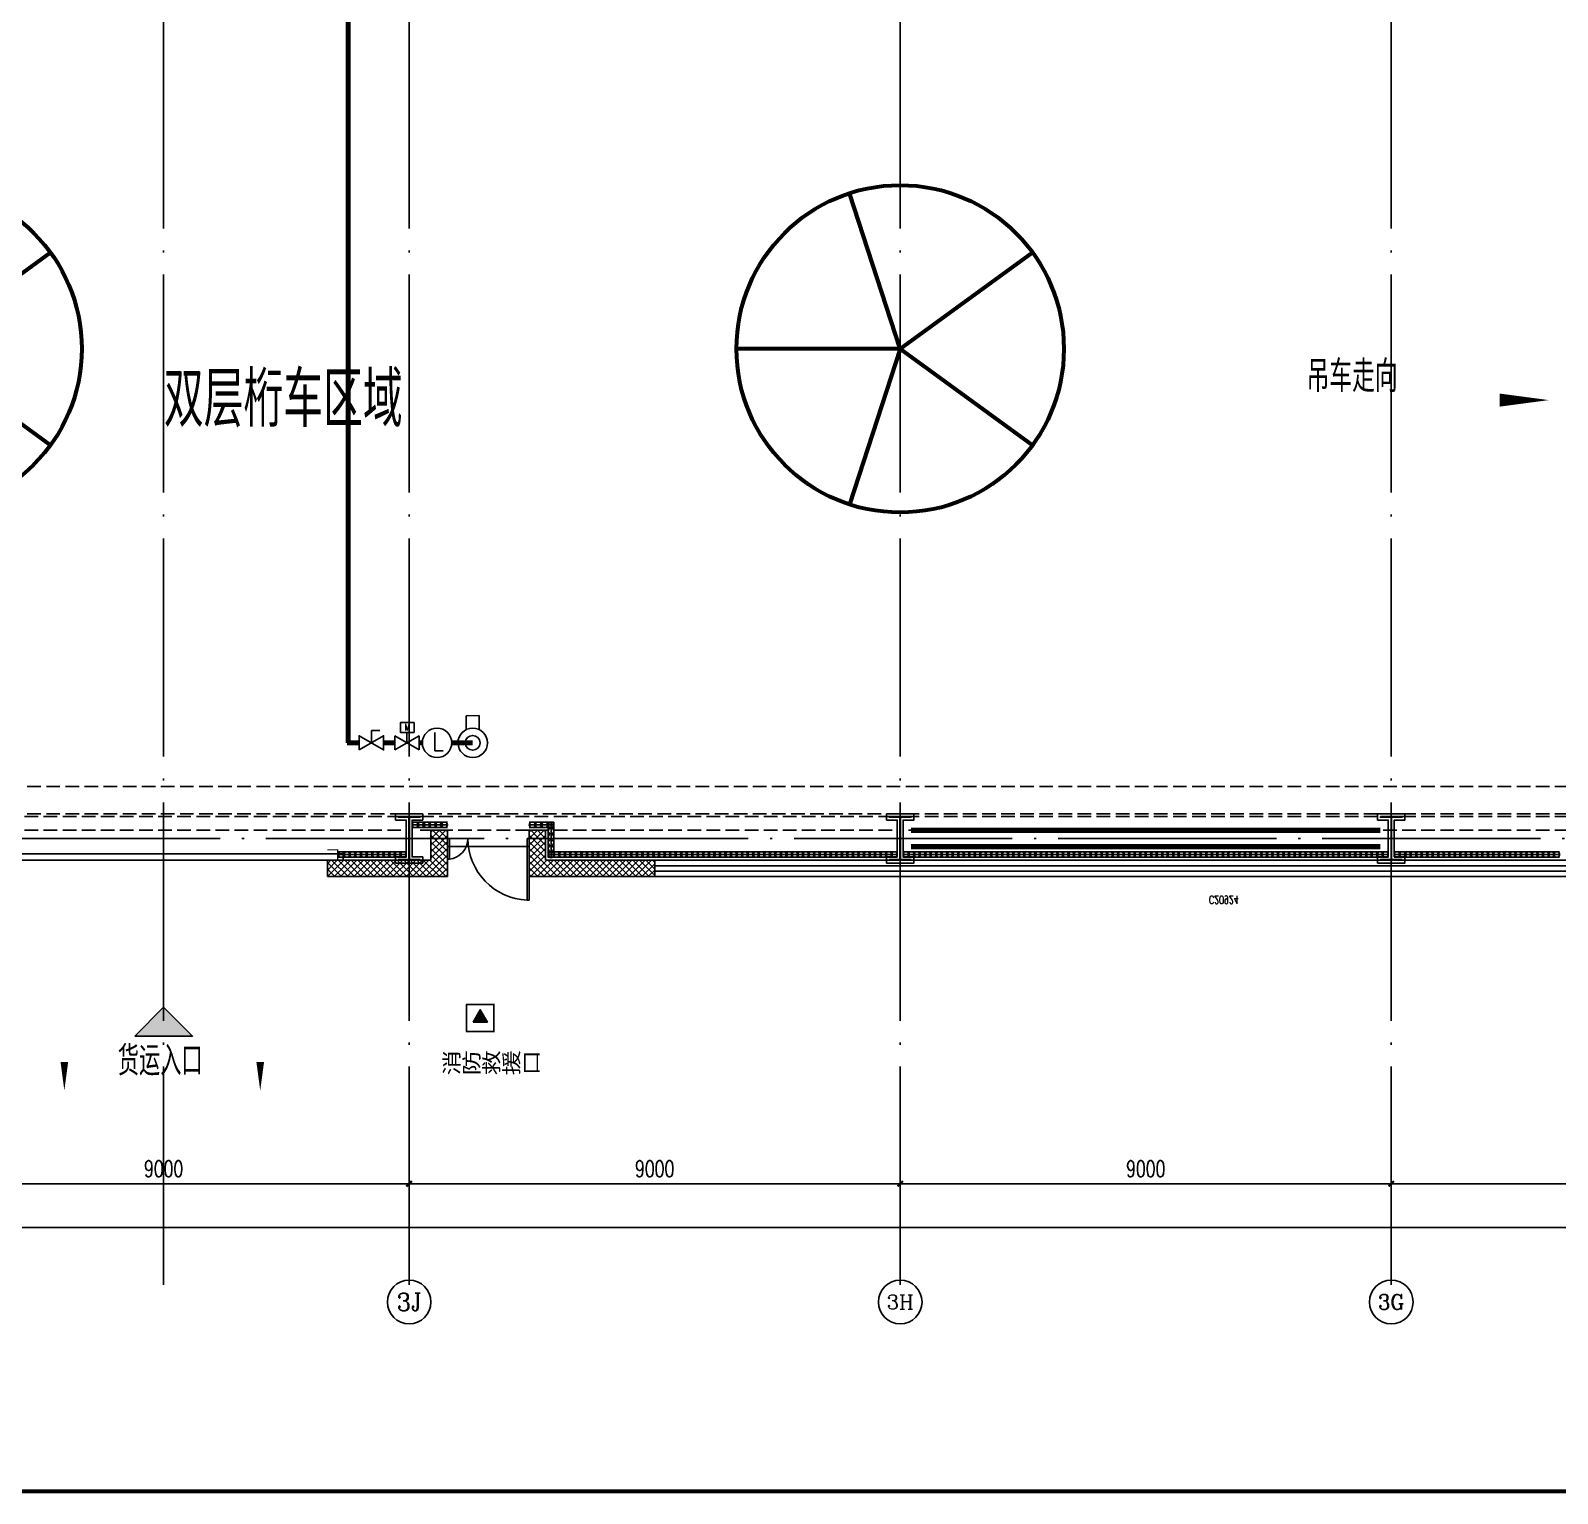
# Model space of a CAD drawing. Extents: x -452079 to 117456, y 3902 to 836955.
# Drawn here: x -207831 to -179845, y 410727 to 437541 of the extents above; entities that cross this region are included whole.
import ezdxf
from ezdxf.enums import TextEntityAlignment as Align

# ---------------------------------------------------------------- set-up
doc = ezdxf.new("R2010")
doc.units = 0
doc.header["$LTSCALE"] = 1000
doc.header["$MEASUREMENT"] = 0
for name, pattern in [('10平面$0$DASH', [0.35, 0.25, -0.1]), ('CENTER', [2, 1.25, -0.25, 0.25, -0.25]), ('DASH', [0.35, 0.25, -0.1]), ('DOTE', [2.42, 2, -0.2, 0.02, -0.2])]:
    doc.linetypes.add(name, pattern=pattern)
for name, color, linetype in [('0-cxFrame', 155, 'Continuous'), ('0-辅助线', 1, 'Continuous'), ('10平面$0$WINDOW', 4, 'Continuous'), ('A-AXIS-D', 1, 'Continuous'), ('A-AXIS-DOTE', 14, 'DOTE'), ('A-AXIS-SYMB', 3, 'Continuous'), ('A-HATCH-2', 251, 'Continuous'), ('A-HRAIL', 173, 'Continuous'), ('A-LIN-V', 9, 'Continuous'), ('A-SFCE', 30, 'Continuous'), ('A-TEXT', 61, 'Continuous'), ('A-WINDOW', 140, 'Continuous'), ('AS-COLN', 6, 'Continuous'), ('AS-WALL', 40, 'Continuous'), ('FH-tri', 180, 'Continuous'), ('FM_ZF中水', 2, 'Continuous'), ('FM_ZF喷淋', 6, 'Continuous'), ('PUB_HATCH', 8, 'Continuous'), ('PUB_TEXT', 7, 'Continuous'), ('RP-N2-01$0$$0$A-WIND-J', 1, 'Continuous'), ('RP-N2-01$0$A-WIND-J', 3, 'Continuous'), ('WALL', 2, 'Continuous'), ('建-窗', 4, 'Continuous'), ('建-箭头', 3, 'Continuous'), ('建-门窗编号', 7, 'Continuous')]:
    doc.layers.add(name, color=color, linetype=linetype)
for name, color, linetype, lineweight in [('0-cxText', 131, 'Continuous', 25), ('Gps-ZF喷淋', 6, 'TG_ZP', 60), ('柱间支撑', 6, 'CENTER', 0)]:
    doc.layers.add(name, color=color, linetype=linetype, lineweight=lineweight)
doc.styles.add('_TCH_AXIS', font='COMPLEX', dxfattribs={"bigfont": 'GBCBIG'})
doc.styles.add('_TCH_DIM', font='SIMPLEX', dxfattribs={"width": 0.75, "bigfont": '@1HZTXT'})
doc.styles.add('_TCH_DIM_T3', font='SIMPLEX', dxfattribs={"width": 0.705882, "bigfont": 'GBCBIG'})
doc.styles.add('A-STANDARD', font='SIMPLEX', dxfattribs={"bigfont": 'GBCBIG'})
doc.styles.add('A-WIN-LABEL', font='SIMPLEX', dxfattribs={"bigfont": 'GBCBIG'})
doc.styles.add('cx_tuming', font='')
doc.styles.add('cx_tuqian1', font='')
doc.styles.add('HZ', font='SIMPLEX', dxfattribs={"bigfont": 'HZTXT'})
doc.styles.get("Standard").update_dxf_attribs({"font": 'gbenor.shx', "bigfont": 'gbcbig.shx'})
doc.styles.add('TG_LINETYPE', font='SIMPLEX', dxfattribs={"width": 0.8, "height": 3.5, "bigfont": 'HZTXT'})
doc.styles.add('黑体', font='', dxfattribs={"height": 12})
doc.styles.get('cx_tuming').set_extended_font_data('SimHei')
doc.styles.get('cx_tuqian1').set_extended_font_data('SimSun')
doc.styles.get('黑体').set_extended_font_data('SimHei')
doc.linetypes.add('TG_ZP', pattern='A,3,-0.6,["ZP",TG_LINETYPE,S=0.1,R=0,X=-0.52,Y=-0.15],0', length=3.6)
doc.dimstyles.new('_TCH_ARCH&&100', dxfattribs={"dimtxt": 297.5, "dimasz": 100, "dimexe": 100, "dimexo": 100, "dimgap": 126.25, "dimtad": 1, "dimdec": 0, "dimzin": 0, "dimdsep": 46, "dimtxsty": '_TCH_DIM_T3', "dimblk": 'ARCHTICK', "dimcen": 0.09, "dimclrt": 7, "dimazin": 2, "dimtfac": 1, "dimtdec": 0, "dimtix": 1, "dimtmove": 2, "dimatfit": 3, "dimfxl": 0, "dimtolj": 1, "dimtzin": 0, "dimarcsym": 0})
pattern_1 = [(45, (60, 0), (-60.000061, 60.000061), []), (135, (60, 0), (-60.000061, -60.000061), [])]

# ---------------------------------------------------------------- blocks, each defined once
blk = doc.blocks.new('$VALVE$00000751')
for p, q in [((-53, -108), (-53, -221)), ((53, -221), (53, -108)), ((-53, -221), (53, -221))]:
    blk.add_line(p, q)
blk.add_lwpolyline([(-120, 0, 1), (120, 0, 1), (-120, 0, 1.76642)], format="xyb")
blk.add_circle((0, 0), 60)
for p in [(-120, 0), (120, 0)]:
    blk.add_point(p)
blk = doc.blocks.new('$VALVE$00000558')
for p, q in [((-125, 72), (125, -72)), ((125, 72), (-125, -72)), ((-125, 72), (-125, -72)), ((0, 0), (0, 104)), ((125, 72), (125, -72))]:
    blk.add_line(p, q)
blk.add_lwpolyline([(73, 106), (-66, 106), (-66, 206), (73, 206)], close=True)
for p in [(-125, 0), (125, 0)]:
    blk.add_point(p)
at = {"style": 'HZ', "width": 0.948502}
blk.add_text('M', height=69.3, dxfattribs=at).set_placement((-24, 125), (26, 125), align=Align.FIT)
blk = doc.blocks.new('$VALVE$00000531')
at = {"color": 7}
for p, q in [((-23, 104), (-23, -83)), ((-23, -83), (61, -83))]:
    blk.add_line(p, q, dxfattribs=at)
blk.add_lwpolyline([(-150, 0, 1), (150, 0, 1), (-150, 0, 0.808179)], format="xyb")
for p in [(-150, 0), (150, 0)]:
    blk.add_point(p)
blk = doc.blocks.new('$VALVE$00000437')
for p in [(0, 0), (87, 124)]:
    blk.add_line(p, (0, 124))
blk.add_lwpolyline([(-125, -72), (125, 72), (125, -72), (-125, 72)], close=True)
for p in [(-125, 0), (125, 0)]:
    blk.add_point(p)
blk = doc.blocks.new('A$C5D1316D7')
at = {"layer": 'Gps-ZF喷淋', "linetype": 'TG_ZP', "const_width": 90}
for points in [[(0, 270), (224, 270)], [(675, 270), (877, 270)], [(1327, 270), (1384, 270)], [(1924, 270), (2308, 270)]]:
    blk.add_lwpolyline(points, dxfattribs=at)
at = {"layer": 'FM_ZF中水', "xscale": -2.25, "yscale": -2.25, "zscale": 2.25, "rotation": 0.4372342679630137}
blk.add_blockref('$VALVE$00000751', (2308, 270), dxfattribs=at)
at = {"layer": 'FM_ZF喷淋', "xscale": 1.8, "yscale": 1.8, "zscale": 1.8}
for name, p in [('$VALVE$00000558', (1102, 270)), ('$VALVE$00000437', (449, 270)), ('$VALVE$00000531', (1654, 270))]:
    blk.add_blockref(name, p, dxfattribs=at)
blk = doc.blocks.new('_ArchTick')
at = {"color": 0, "linetype": 'ByBlock', "const_width": 0.4}
blk.add_lwpolyline([(-0.5, -0.5), (0.5, 0.5)], dxfattribs=at)
blk = doc.blocks.new('*D358')
at = {"layer": 'A-AXIS-D', "color": 0, "lineweight": -2, "transparency": 16777216}
for p, q in [((111518, 3326), (111518, 2468)), ((120518, 3326), (120518, 2468)), ((111518, 2568), (120518, 2568))]:
    blk.add_line(p, q, dxfattribs=at)
at = {"layer": 'A-AXIS-D', "color": 0, "lineweight": -2, "transparency": 16777216, "xscale": 100, "yscale": 100, "zscale": 100, "rotation": 180}
blk.add_blockref('_ArchTick', (111518, 2568), dxfattribs=at)
at = {"layer": 'A-AXIS-D', "color": 0, "lineweight": -2, "transparency": 16777216, "xscale": 100, "yscale": 100, "zscale": 100}
blk.add_blockref('_ArchTick', (120518, 2568), dxfattribs=at)
at = {"layer": 'A-AXIS-D', "color": 7, "transparency": 16777216, "insert": (116018, 2843), "char_height": 297.5, "attachment_point": 5, "style": '_TCH_DIM_T3'}
blk.add_mtext('\\A1;9000', dxfattribs=at)
blk = doc.blocks.new('*D359')
at = {"layer": 'A-AXIS-D', "color": 0, "lineweight": -2, "transparency": 16777216}
for p, q in [((120518, 3326), (120518, 2468)), ((129518, 3326), (129518, 2468)), ((120518, 2568), (129518, 2568))]:
    blk.add_line(p, q, dxfattribs=at)
at = {"layer": 'A-AXIS-D', "color": 0, "lineweight": -2, "transparency": 16777216, "xscale": 100, "yscale": 100, "zscale": 100, "rotation": 180}
blk.add_blockref('_ArchTick', (120518, 2568), dxfattribs=at)
at = {"layer": 'A-AXIS-D', "color": 0, "lineweight": -2, "transparency": 16777216, "xscale": 100, "yscale": 100, "zscale": 100}
blk.add_blockref('_ArchTick', (129518, 2568), dxfattribs=at)
at = {"layer": 'A-AXIS-D', "color": 7, "transparency": 16777216, "insert": (125018, 2843), "char_height": 297.5, "attachment_point": 5, "style": '_TCH_DIM_T3'}
blk.add_mtext('\\A1;9000', dxfattribs=at)
blk = doc.blocks.new('*D360')
at = {"layer": 'A-AXIS-D', "color": 0, "lineweight": -2, "transparency": 16777216}
for p, q in [((129518, 3326), (129518, 2468)), ((138518, 3326), (138518, 2468)), ((129518, 2568), (138518, 2568))]:
    blk.add_line(p, q, dxfattribs=at)
at = {"layer": 'A-AXIS-D', "color": 0, "lineweight": -2, "transparency": 16777216, "xscale": 100, "yscale": 100, "zscale": 100, "rotation": 180}
blk.add_blockref('_ArchTick', (129518, 2568), dxfattribs=at)
at = {"layer": 'A-AXIS-D', "color": 0, "lineweight": -2, "transparency": 16777216, "xscale": 100, "yscale": 100, "zscale": 100}
blk.add_blockref('_ArchTick', (138518, 2568), dxfattribs=at)
at = {"layer": 'A-AXIS-D', "color": 7, "transparency": 16777216, "insert": (134018, 2843), "char_height": 297.5, "attachment_point": 5, "style": '_TCH_DIM_T3'}
blk.add_mtext('\\A1;9000', dxfattribs=at)
blk = doc.blocks.new('*D361')
at = {"layer": 'A-AXIS-D', "color": 0, "lineweight": -2, "transparency": 16777216}
for p, q in [((138518, 3326), (138518, 2468)), ((147518, 3326), (147518, 2468)), ((138518, 2568), (147518, 2568))]:
    blk.add_line(p, q, dxfattribs=at)
at = {"layer": 'A-AXIS-D', "color": 0, "lineweight": -2, "transparency": 16777216, "xscale": 100, "yscale": 100, "zscale": 100, "rotation": 180}
blk.add_blockref('_ArchTick', (138518, 2568), dxfattribs=at)
at = {"layer": 'A-AXIS-D', "color": 0, "lineweight": -2, "transparency": 16777216, "xscale": 100, "yscale": 100, "zscale": 100}
blk.add_blockref('_ArchTick', (147518, 2568), dxfattribs=at)
at = {"layer": 'A-AXIS-D', "color": 7, "transparency": 16777216, "insert": (143018, 2843), "char_height": 297.5, "attachment_point": 5, "style": '_TCH_DIM_T3'}
blk.add_mtext('\\A1;9000', dxfattribs=at)
blk = doc.blocks.new('*D369')
at = {"layer": 'A-AXIS-D', "color": 0, "lineweight": -2, "transparency": 16777216}
for p, q in [((7618, 3226), (7618, 1668)), ((193318, 3226), (193318, 1668)), ((7618, 1768), (193318, 1768))]:
    blk.add_line(p, q, dxfattribs=at)
at = {"layer": 'A-AXIS-D', "color": 0, "lineweight": -2, "transparency": 16777216, "xscale": 100, "yscale": 100, "zscale": 100, "rotation": 180}
blk.add_blockref('_ArchTick', (7618, 1768), dxfattribs=at)
at = {"layer": 'A-AXIS-D', "color": 0, "lineweight": -2, "transparency": 16777216, "xscale": 100, "yscale": 100, "zscale": 100}
blk.add_blockref('_ArchTick', (193318, 1768), dxfattribs=at)
at = {"layer": 'A-AXIS-D', "color": 7, "transparency": 16777216, "insert": (100468, 2043), "char_height": 297.5, "attachment_point": 5, "style": '_TCH_DIM_T3'}
blk.add_mtext('\\A1;185700', dxfattribs=at)
blk = doc.blocks.new('10平面$0$$DorLib2D$00000126')
at = {"color": 0, "linetype": 'Continuous'}
for p, q in [((-0.532, 0.5), (-0.532, 0.9)), ((0.532, 0.9), (0.532, 0.5))]:
    blk.add_line(p, q, dxfattribs=at)
at = {"color": 0, "linetype": '10平面$0$DASH'}
for p, q in [((-0.532, 0.9), (0.532, 0.9)), ((-0.532, 0.5), (0.532, 0.5))]:
    blk.add_line(p, q, dxfattribs=at)
blk = doc.blocks.new('WINDOW2DLIB$DYNSTYLE$00000005')
at = {"color": 0}
for points in [[(-0.5, 0.5), (-0.5, -0.5)], [(-0.5, 0.5), (0.5, 0.5)], [(0.5, -0.5), (0.5, 0.5)], [(0.5, 0.1667), (-0.5, 0.1667)], [(0.5, -0.1667), (-0.5, -0.1667)], [(-0.5, -0.5), (0.5, -0.5)]]:
    blk.add_lwpolyline(points, dxfattribs=at)
blk = doc.blocks.new('DOOR2DLIB$SYSLIB$00000123')
at = {"color": 0}
for p, q in [((0.475, -0.001), (0.475, 0.752)), ((0.475, 0.752), (0.5, 0.752)), ((0.5, -0.001), (0.5, 0.752)), ((-0.5, 0), (-0.5, 0.252)), ((-0.475, 0.252), (-0.5, 0.252)), ((-0.475, 0), (-0.475, 0.252)), ((-0.475, 0), (-0.5, 0)), ((0.475, -0.001), (0.5, -0.001))]:
    blk.add_line(p, q, dxfattribs=at)
for centre, radius, start, end in [((0.505, -0.002), 0.755, 92.2493, 179.7238), ((-0.501, 0.003), 0.251, 359.7899, 84.0974)]:
    blk.add_arc(centre, radius, start, end, dxfattribs=at)
blk = doc.blocks.new('42343243')
at = {"layer": 'PUB_HATCH'}
h = blk.add_hatch(dxfattribs=at)
h.set_pattern_fill('多孔材料', color=256, scale=30, style=0)
h.set_pattern_definition(pattern_1)
h.paths.add_polyline_path([(-200454, 1222870), (-200154, 1223170), (-202354, 1223170), (-202354, 1222870)])
h = blk.add_hatch(dxfattribs=at)
h.set_pattern_fill('多孔材料', color=256, scale=30, style=0)
h.set_pattern_definition(pattern_1)
h.paths.add_polyline_path([(-200454, 1222320), (-200154, 1222620), (-200154, 1223170), (-200454, 1222870)])
h = blk.add_hatch(dxfattribs=at)
h.set_pattern_fill('多孔材料', color=256, scale=30, style=0)
h.set_pattern_definition(pattern_1)
h.paths.add_polyline_path([(-198354, 1222870), (-196354, 1222870), (-196354, 1223170), (-198654, 1223170)])
h = blk.add_hatch(dxfattribs=at)
h.set_pattern_fill('多孔材料', color=256, scale=30, style=0)
h.set_pattern_definition(pattern_1)
h.paths.add_polyline_path([(-198654, 1222620), (-198354, 1222320), (-198354, 1222870), (-198654, 1223170)])
h = blk.add_hatch(dxfattribs=at)
h.set_pattern_fill('多孔材料', color=256, scale=30, style=0)
h.set_pattern_definition(pattern_1)
h.paths.add_polyline_path([(-200454, 1222320), (-200154, 1222320), (-200154, 1222620)])
h = blk.add_hatch(dxfattribs=at)
h.set_pattern_fill('多孔材料', color=256, scale=30, style=0)
h.set_pattern_definition(pattern_1)
h.paths.add_polyline_path([(-198654, 1222620), (-198654, 1222320), (-198354, 1222320)])
at = {"layer": '10平面$0$WINDOW'}
blk.add_line((-198654, 1222620), (-200154, 1222620), dxfattribs=at)
at = {"layer": 'AS-WALL'}
for p, q in [((-200154, 1223170), (-202354, 1223170)), ((-202354, 1222870), (-202354, 1223170)), ((-200154, 1222620), (-200154, 1223170)), ((-196354, 1223170), (-198654, 1223170)), ((-198654, 1222620), (-198654, 1223170)), ((-196354, 1222870), (-196354, 1223170)), ((-200454, 1222870), (-202354, 1222870)), ((-200454, 1222320), (-200454, 1222870)), ((-198354, 1222870), (-196354, 1222870)), ((-198354, 1222320), (-198354, 1222870)), ((-200154, 1222320), (-200154, 1222620)), ((-198654, 1222620), (-198654, 1222320)), ((-200454, 1222320), (-200154, 1222320)), ((-198654, 1222320), (-198354, 1222320))]:
    blk.add_line(p, q, dxfattribs=at)
at = {"layer": '10平面$0$WINDOW', "zscale": 300}
for name, p, xscale, yscale, rotation in [('DOOR2DLIB$SYSLIB$00000123', (-199404, 1222470), -1500, -1500, 179.9999999999555), ('10平面$0$$DorLib2D$00000126', (-205254, 1223020), 6000, 300, 180)]:
    blk.add_blockref(name, p, dxfattribs=dict(at, xscale=xscale, yscale=yscale, rotation=rotation))
at = {"layer": '建-窗'}
ref = blk.add_blockref('WINDOW2DLIB$DYNSTYLE$00000005', (-185904, 1223020), dxfattribs=dict(at, xscale=-20900, yscale=-300, zscale=300, rotation=359.9999999994913))
ref.add_attrib('A', 'C20924', (-186194, 1223521), dxfattribs={"layer": '建-门窗编号', "height": 148.8, "style": 'A-WIN-LABEL', "width": 0.705882})
blk = doc.blocks.new('4324324')
at = {"layer": 'A-HATCH-2', "color": 8, "linetype": 'DASH'}
for p, q in [((-312854, 549870), (-138054, 549870)), ((-312854, 549370), (-138054, 549370))]:
    blk.add_line(p, q, dxfattribs=at)
blk = doc.blocks.new('w4324324')
at = {"layer": 'A-HATCH-2', "lineweight": 60}
for q in [(-1694760, 686605), (-1697614, 684532), (-1691907, 684532), (-1696524, 681178), (-1692997, 681178)]:
    blk.add_line((-1694760, 683605), q, dxfattribs=at)
blk.add_circle((-1694760, 683605), 3000, dxfattribs=at)
blk = doc.blocks.new('342343')
at = {"layer": 'A-LIN-V'}
for p in [(1030710, 9556), (1030710, -8444)]:
    blk.add_blockref('w4324324', p, dxfattribs=at)
blk = doc.blocks.new('w42343243')
at = {"layer": 'A-HATCH-2', "color": 2}
blk.add_lwpolyline([(-165104, 621070), (-164604, 621070), (-164604, 620958), (-164800, 620958), (-164800, 620282), (-164604, 620282), (-164604, 620170), (-165104, 620170), (-165104, 620282), (-164908, 620282), (-164908, 620958), (-165104, 620958)], close=True, dxfattribs=at)
at = {"layer": 'AS-COLN', "color": 8}
blk.add_lwpolyline([(-165054, 621020), (-164654, 621020), (-164654, 621008), (-164850, 621008), (-164850, 620232), (-164654, 620232), (-164654, 620220), (-165054, 620220), (-165054, 620232), (-164858, 620232), (-164858, 621008), (-165054, 621008)], close=True, dxfattribs=at)
blk = doc.blocks.new('42343')
at = {"layer": 'A-WINDOW'}
for p in [(-36000, -71700), (-27000, -71700), (-18000, -71700)]:
    blk.add_blockref('w42343243', p, dxfattribs=at)
blk = doc.blocks.new('RP-N2-01$0$$0$xfjy')
at = {"layer": 'RP-N2-01$0$$0$A-WIND-J'}
h = blk.add_hatch(color=8, dxfattribs=at)
h.dxf.hatch_style = 1
h.paths.add_polyline_path([(1141876, -26214), (1142135, -26214), (1142005, -25989)])
at = {"layer": 'RP-N2-01$0$$0$A-WIND-J', "color": 8, "const_width": 25}
blk.add_lwpolyline([(1141755, -25889), (1141755, -26389), (1142255, -26389), (1142255, -25889)], close=True, dxfattribs=at)
at = {"layer": 'RP-N2-01$0$$0$A-WIND-J', "color": 8}
for points in [[(1141755, -26389), (1142255, -26389), (1142255, -25889), (1141755, -25889)], [(1141876, -26214), (1142135, -26214), (1142005, -25989)]]:
    blk.add_lwpolyline(points, close=True, dxfattribs=at)
blk = doc.blocks.new('RP-N2-01$0$xfjy')
at = {"layer": 'RP-N2-01$0$$0$A-WIND-J', "color": 8}
blk.add_blockref('RP-N2-01$0$$0$xfjy', (0, 0), dxfattribs=at)
blk = doc.blocks.new('3333')
at = {"layer": 'A-SFCE', "const_width": 20}
blk.add_lwpolyline([(-227064, 766320), (-227064, 766510), (-227244, 766510), (-227244, 766320)], dxfattribs=at)
blk = doc.blocks.new('99平面图例外参$0$$LinePat$圆环')
for points in [[(0, 150), (300, 150)], [(0, 0), (300, 0)], [(0, -150), (300, -150)]]:
    blk.add_lwpolyline(points)
at = {"color": 0}
blk.add_circle((150, 0), 150, dxfattribs=at)
blk = doc.blocks.new('TK22.A0+1 L(Dragon)')
at = {"layer": '0-cxFrame', "const_width": 0.5}
blk.add_lwpolyline([(-80, 10), (-1465, 10), (-1465, 831), (-80, 831)], close=True, dxfattribs=at)
at = {"style": '黑体', "flags": 4}
blk.add_attdef('图幅', text='', height=3.3, dxfattribs=at).set_placement((-40, 3), align=Align.RIGHT)
at = {"layer": '0-cxText', "flags": 4}
for tag, height, style, p in [('建设单位', 3.5, 'cx_tuming', (-45, 240)), ('项目名称', 3.5, 'cx_tuming', (-45, 210)), ('子项名称', 3.5, 'cx_tuming', (-45, 180)), ('工程编号', 3.3, 'cx_tuqian1', (-35, 165)), ('图名1', 3.5, 'cx_tuming', (-45, 87)), ('图名2', 3.5, 'cx_tuming', (-45, 79)), ('图名3', 3.5, 'cx_tuming', (-45, 71)), ('出图日期', 3.3, 'cx_tuqian1', (-39, 60)), ('专业', 3.3, 'cx_tuqian1', (-55, 52)), ('图号', 3.3, 'cx_tuqian1', (-55, 44)), ('版次', 3.3, 'cx_tuqian1', (-20, 44))]:
    blk.add_attdef(tag, text='', height=height, dxfattribs=dict(at, style=style)).set_placement(p, align=Align.MIDDLE)
blk = doc.blocks.new('A$C515E426B')
at = {"layer": 'FH-tri'}
h = blk.add_hatch(color=8, dxfattribs=at)
h.dxf.hatch_style = 1
h.paths.add_polyline_path([(115487.8, 5273.4), (116548.5, 5273.4), (116018.2, 5803.8)])
at = {"layer": 'A-AXIS-D'}
for centre in [(120518.2, 400), (129518.2, 400), (138518.2, 400)]:
    blk.add_circle(centre, 400, dxfattribs=at)
at = {"layer": 'A-AXIS-DOTE', "color": 8, "ltscale": 2}
for p, q in [((116018.2, 716), (116018.2, 86200)), ((120518.2, 716), (120518.2, 86200)), ((129518.2, 716), (129518.2, 86200)), ((138518.2, 716), (138518.2, 86200)), ((199332.4, 8896), (3362.4, 8896))]:
    blk.add_line(p, q, dxfattribs=at)
at = {"layer": 'A-AXIS-SYMB'}
for points in [[(114198.2, 5733.8, 0, 0, 0), (114198.2, 4273.8, 0, 140, 0), (114198.2, 4798.8, 0, 0, 0)], [(117788.2, 5733.8, 0, 0, 0), (117788.2, 4273.8, 0, 140, 0), (117788.2, 4798.8, 0, 0, 0)]]:
    blk.add_lwpolyline(points, format="xyseb", dxfattribs=at)
at = {"layer": 'A-SFCE', "color": 8, "linetype": 'DASH'}
for p, q in [((120368.2, 9296), (102668.2, 9296)), ((129368.2, 9296), (120668.2, 9296)), ((147368.2, 9296), (129668.2, 9296)), ((120368.2, 9046), (102668.2, 9046)), ((129368.2, 9046), (120668.2, 9046)), ((147368.2, 9046), (129668.2, 9046))]:
    blk.add_line(p, q, dxfattribs=at)
at = {"layer": 'FH-tri', "color": 8}
blk.add_lwpolyline([(115487.8, 5273.4), (116548.5, 5273.4), (116548.5, 5273.4), (116018.2, 5803.8)], close=True, dxfattribs=at)
at = {"layer": '建-箭头', "color": 8}
blk.add_lwpolyline([(134506, 16931, 0, 0, 0), (141406, 16931, 0, 240, 0), (140506, 16931, 0, 0, 0)], format="xyseb", dxfattribs=at)
at = {"layer": '柱间支撑', "color": 8, "const_width": 100}
for points in [[(138318.2, 9046), (129718.2, 9046)], [(138318.2, 8746), (129718.2, 8746)]]:
    blk.add_lwpolyline(points, dxfattribs=at)
at = {"layer": 'A-HRAIL', "yscale": 0.3333333333333333, "zscale": 0.3333333333333333}
for p, xscale, rotation in [((120679.8, 9146.1), 0.358888866003496, 180), ((120787.5, 9146.1), 0.358888866003496, 180), ((120895.2, 9146.1), 0.358888866003496, 180), ((121002.8, 9146.1), 0.358888866003496, 180), ((121110.5, 9146.1), 0.358888866003496, 180), ((121218.2, 9146.1), 0.358888866003496, 180), ((122830.7, 9146.1), 0.3749999999076196, 180), ((122943.2, 9146.1), 0.3749999999076196, 180), ((123055.7, 9146.1), 0.3749999999076196, 180), ((123168.2, 9146.1), 0.3749999999076196, 180), ((123118.2, 9196.1), 0.3611111227129974, 270), ((123118.2, 9087.8), 0.3611111227129974, 270), ((123118.2, 8979.4), 0.3611111227129974, 270), ((123118.2, 8871.1), 0.3611111227129974, 270), ((123118.2, 8762.8), 0.3611111227129974, 270), ((119218.2, 8602.1), -0.3461108940497231, 179.9999999997966), ((119322, 8602.1), -0.3461108940497231, 179.9999999997966), ((119425.8, 8602.1), -0.3461108940497231, 179.9999999997966), ((119529.7, 8602.1), -0.3461108940497231, 179.9999999997966), ((119633.5, 8602.1), -0.3461108940497231, 179.9999999997966), ((119737.3, 8602.1), -0.3461108940497231, 179.9999999997966), ((119841.2, 8602.1), -0.3461108940497231, 179.9999999997966), ((119945, 8602.1), -0.3461108940497231, 179.9999999997966), ((120048.8, 8602.1), -0.3461108940497231, 179.9999999997966), ((120152.7, 8602.1), -0.3461108940497231, 179.9999999997966), ((120256.5, 8602.1), -0.3461108940497231, 179.9999999997966), ((120360.3, 8602.1), -0.3461108940497231, 179.9999999997966), ((123118.2, 8654.4), 0.3611111227129974, 270), ((123169.7, 8602.1), 0.3384127419475277, 180.0000000002033), ((123271.2, 8602.1), 0.3384127419475277, 180.0000000002033), ((123372.8, 8602.1), 0.3384127419475277, 180.0000000002033), ((123474.3, 8602.1), 0.3384127419475277, 180.0000000002033), ((123575.8, 8602.1), 0.3384127419475277, 180.0000000002033), ((123677.3, 8602.1), 0.3384127419475277, 180.0000000002033), ((123778.8, 8602.1), 0.3384127419475277, 180.0000000002033), ((123880.4, 8602.1), 0.3384127419475277, 180.0000000002033), ((123981.9, 8602.1), 0.3384127419475277, 180.0000000002033), ((124083.4, 8602.1), 0.3384127419475277, 180.0000000002033), ((124184.9, 8602.1), 0.3384127419475277, 180.0000000002033), ((124286.5, 8602.1), 0.3384127419475277, 180.0000000002033), ((124388, 8602.1), 0.3384127419475277, 180.0000000002033), ((124489.5, 8602.1), 0.3384127419475277, 180.0000000002033), ((124591, 8602.1), 0.3384127419475277, 180.0000000002033), ((124692.6, 8602.1), 0.3384127419475277, 180.0000000002033), ((124794.1, 8602.1), 0.3384127419475277, 180.0000000002033), ((124895.6, 8602.1), 0.3384127419475277, 180.0000000002033), ((124997.1, 8602.1), 0.3384127419475277, 180.0000000002033), ((125098.7, 8602.1), 0.3384127419475277, 180.0000000002033), ((125200.2, 8602.1), 0.3384127419475277, 180.0000000002033), ((125301.7, 8602.1), 0.3384127419475277, 180.0000000002033), ((125403.2, 8602.1), 0.3384127419475277, 180.0000000002033), ((125504.8, 8602.1), 0.3384127419475277, 180.0000000002033), ((125606.3, 8602.1), 0.3384127419475277, 180.0000000002033), ((125707.8, 8602.1), 0.3384127419475277, 180.0000000002033), ((125809.3, 8602.1), 0.3384127419475277, 180.0000000002033), ((125910.8, 8602.1), 0.3384127419475277, 180.0000000002033), ((126012.4, 8602.1), 0.3384127419475277, 180.0000000002033), ((126113.9, 8602.1), 0.3384127419475277, 180.0000000002033), ((126215.4, 8602.1), 0.3384127419475277, 180.0000000002033), ((126316.9, 8602.1), 0.3384127419475277, 180.0000000002033), ((126418.5, 8602.1), 0.3384127419475277, 180.0000000002033), ((126520, 8602.1), 0.3384127419475277, 180.0000000002033), ((126621.5, 8602.1), 0.3384127419475277, 180.0000000002033), ((126723, 8602.1), 0.3384127419475277, 180.0000000002033), ((126824.6, 8602.1), 0.3384127419475277, 180.0000000002033), ((126926.1, 8602.1), 0.3384127419475277, 180.0000000002033), ((127027.6, 8602.1), 0.3384127419475277, 180.0000000002033), ((127129.1, 8602.1), 0.3384127419475277, 180.0000000002033), ((127230.7, 8602.1), 0.3384127419475277, 180.0000000002033), ((127332.2, 8602.1), 0.3384127419475277, 180.0000000002033), ((127433.7, 8602.1), 0.3384127419475277, 180.0000000002033), ((127535.2, 8602.1), 0.3384127419475277, 180.0000000002033), ((127636.8, 8602.1), 0.3384127419475277, 180.0000000002033), ((127738.3, 8602.1), 0.3384127419475277, 180.0000000002033), ((127839.8, 8602.1), 0.3384127419475277, 180.0000000002033), ((127941.3, 8602.1), 0.3384127419475277, 180.0000000002033), ((128042.8, 8602.1), 0.3384127419475277, 180.0000000002033), ((128144.4, 8602.1), 0.3384127419475277, 180.0000000002033), ((128245.9, 8602.1), 0.3384127419475277, 180.0000000002033), ((128347.4, 8602.1), 0.3384127419475277, 180.0000000002033), ((128448.9, 8602.1), 0.3384127419475277, 180.0000000002033), ((128550.5, 8602.1), 0.3384127419475277, 180.0000000002033), ((128652, 8602.1), 0.3384127419475277, 180.0000000002033), ((128753.5, 8602.1), 0.3384127419475277, 180.0000000002033), ((128855, 8602.1), 0.3384127419475277, 180.0000000002033), ((128956.6, 8602.1), 0.3384127419475277, 180.0000000002033), ((129058.1, 8602.1), 0.3384127419475277, 180.0000000002033), ((129159.6, 8602.1), 0.3384127419475277, 180.0000000002033), ((129261.1, 8602.1), 0.3384127419475277, 180.0000000002033), ((129362.7, 8602.1), 0.3384127419475277, 180.0000000002033), ((129464.2, 8602.1), 0.3384127419475277, 180.0000000002033), ((129673.2, 8602.1), 0.3368181818181796, 180.0000000002032), ((129774.3, 8602.1), 0.3368181818181796, 180.0000000002032), ((129875.3, 8602.1), 0.3368181818181796, 180.0000000002032), ((129976.4, 8602.1), 0.3368181818181796, 180.0000000002032), ((130077.4, 8602.1), 0.3368181818181796, 180.0000000002032), ((130178.5, 8602.1), 0.3368181818181796, 180.0000000002032), ((130279.5, 8602.1), 0.3368181818181796, 180.0000000002032), ((130380.5, 8602.1), 0.3368181818181796, 180.0000000002032), ((130481.6, 8602.1), 0.3368181818181796, 180.0000000002032), ((130582.6, 8602.1), 0.3368181818181796, 180.0000000002032), ((130683.7, 8602.1), 0.3368181818181796, 180.0000000002032), ((130784.7, 8602.1), 0.3368181818181796, 180.0000000002032), ((130885.8, 8602.1), 0.3368181818181796, 180.0000000002032), ((130986.8, 8602.1), 0.3368181818181796, 180.0000000002032), ((131087.9, 8602.1), 0.3368181818181796, 180.0000000002032), ((131188.9, 8602.1), 0.3368181818181796, 180.0000000002032), ((131290, 8602.1), 0.3368181818181796, 180.0000000002032), ((131391, 8602.1), 0.3368181818181796, 180.0000000002032), ((131492, 8602.1), 0.3368181818181796, 180.0000000002032), ((131593.1, 8602.1), 0.3368181818181796, 180.0000000002032), ((131694.1, 8602.1), 0.3368181818181796, 180.0000000002032), ((131795.2, 8602.1), 0.3368181818181796, 180.0000000002032), ((131896.2, 8602.1), 0.3368181818181796, 180.0000000002032), ((131997.3, 8602.1), 0.3368181818181796, 180.0000000002032), ((132098.3, 8602.1), 0.3368181818181796, 180.0000000002032), ((132199.4, 8602.1), 0.3368181818181796, 180.0000000002032), ((132300.4, 8602.1), 0.3368181818181796, 180.0000000002032), ((132401.5, 8602.1), 0.3368181818181796, 180.0000000002032), ((132502.5, 8602.1), 0.3368181818181796, 180.0000000002032), ((132603.5, 8602.1), 0.3368181818181796, 180.0000000002032), ((132704.6, 8602.1), 0.3368181818181796, 180.0000000002032), ((132805.6, 8602.1), 0.3368181818181796, 180.0000000002032), ((132906.7, 8602.1), 0.3368181818181796, 180.0000000002032), ((133007.7, 8602.1), 0.3368181818181796, 180.0000000002032), ((133108.8, 8602.1), 0.3368181818181796, 180.0000000002032), ((133209.8, 8602.1), 0.3368181818181796, 180.0000000002032), ((133310.9, 8602.1), 0.3368181818181796, 180.0000000002032), ((133411.9, 8602.1), 0.3368181818181796, 180.0000000002032), ((133513, 8602.1), 0.3368181818181796, 180.0000000002032), ((133614, 8602.1), 0.3368181818181796, 180.0000000002032), ((133715, 8602.1), 0.3368181818181796, 180.0000000002032), ((133816.1, 8602.1), 0.3368181818181796, 180.0000000002032), ((133917.1, 8602.1), 0.3368181818181796, 180.0000000002032), ((134018.2, 8602.1), 0.3368181818181796, 180.0000000002032), ((134119.2, 8602.1), 0.3368181818181796, 180.0000000002032), ((134220.3, 8602.1), 0.3368181818181796, 180.0000000002032), ((134321.3, 8602.1), 0.3368181818181796, 180.0000000002032), ((134422.4, 8602.1), 0.3368181818181796, 180.0000000002032), ((134523.4, 8602.1), 0.3368181818181796, 180.0000000002032), ((134624.5, 8602.1), 0.3368181818181796, 180.0000000002032), ((134725.5, 8602.1), 0.3368181818181796, 180.0000000002032), ((134826.5, 8602.1), 0.3368181818181796, 180.0000000002032), ((134927.6, 8602.1), 0.3368181818181796, 180.0000000002032), ((135028.6, 8602.1), 0.3368181818181796, 180.0000000002032), ((135129.7, 8602.1), 0.3368181818181796, 180.0000000002032), ((135230.7, 8602.1), 0.3368181818181796, 180.0000000002032), ((135331.8, 8602.1), 0.3368181818181796, 180.0000000002032), ((135432.8, 8602.1), 0.3368181818181796, 180.0000000002032), ((135533.9, 8602.1), 0.3368181818181796, 180.0000000002032), ((135634.9, 8602.1), 0.3368181818181796, 180.0000000002032), ((135736, 8602.1), 0.3368181818181796, 180.0000000002032), ((135837, 8602.1), 0.3368181818181796, 180.0000000002032), ((135938, 8602.1), 0.3368181818181796, 180.0000000002032), ((136039.1, 8602.1), 0.3368181818181796, 180.0000000002032), ((136140.1, 8602.1), 0.3368181818181796, 180.0000000002032), ((136241.2, 8602.1), 0.3368181818181796, 180.0000000002032), ((136342.2, 8602.1), 0.3368181818181796, 180.0000000002032), ((136443.3, 8602.1), 0.3368181818181796, 180.0000000002032), ((136544.3, 8602.1), 0.3368181818181796, 180.0000000002032), ((136645.4, 8602.1), 0.3368181818181796, 180.0000000002032), ((136746.4, 8602.1), 0.3368181818181796, 180.0000000002032), ((136847.5, 8602.1), 0.3368181818181796, 180.0000000002032), ((136948.5, 8602.1), 0.3368181818181796, 180.0000000002032), ((137049.5, 8602.1), 0.3368181818181796, 180.0000000002032), ((137150.6, 8602.1), 0.3368181818181796, 180.0000000002032), ((137251.6, 8602.1), 0.3368181818181796, 180.0000000002032), ((137352.7, 8602.1), 0.3368181818181796, 180.0000000002032), ((137453.7, 8602.1), 0.3368181818181796, 180.0000000002032), ((137554.8, 8602.1), 0.3368181818181796, 180.0000000002032), ((137655.8, 8602.1), 0.3368181818181796, 180.0000000002032), ((137756.9, 8602.1), 0.3368181818181796, 180.0000000002032), ((137857.9, 8602.1), 0.3368181818181796, 180.0000000002032), ((137959, 8602.1), 0.3368181818181796, 180.0000000002032), ((138060, 8602.1), 0.3368181818181796, 180.0000000002032), ((138161, 8602.1), 0.3368181818181796, 180.0000000002032), ((138262.1, 8602.1), 0.3368181818181796, 180.0000000002032), ((138363.1, 8602.1), 0.3368181818181796, 180.0000000002032), ((138464.2, 8602.1), 0.3368181818181796, 180.0000000002032), ((138673.2, 8602.1), 0.3368181818181818, 180.0000000002032), ((138774.3, 8602.1), 0.3368181818181818, 180.0000000002032), ((138875.3, 8602.1), 0.3368181818181818, 180.0000000002032), ((138976.4, 8602.1), 0.3368181818181818, 180.0000000002032), ((139077.4, 8602.1), 0.3368181818181818, 180.0000000002032), ((139178.5, 8602.1), 0.3368181818181818, 180.0000000002032), ((139279.5, 8602.1), 0.3368181818181818, 180.0000000002032), ((139380.5, 8602.1), 0.3368181818181818, 180.0000000002032), ((139481.6, 8602.1), 0.3368181818181818, 180.0000000002032), ((139582.6, 8602.1), 0.3368181818181818, 180.0000000002032), ((139683.7, 8602.1), 0.3368181818181818, 180.0000000002032), ((139784.7, 8602.1), 0.3368181818181818, 180.0000000002032), ((139885.8, 8602.1), 0.3368181818181818, 180.0000000002032), ((139986.8, 8602.1), 0.3368181818181818, 180.0000000002032), ((140087.9, 8602.1), 0.3368181818181818, 180.0000000002032), ((140188.9, 8602.1), 0.3368181818181818, 180.0000000002032), ((140290, 8602.1), 0.3368181818181818, 180.0000000002032), ((140391, 8602.1), 0.3368181818181818, 180.0000000002032), ((140492, 8602.1), 0.3368181818181818, 180.0000000002032), ((140593.1, 8602.1), 0.3368181818181818, 180.0000000002032), ((140694.1, 8602.1), 0.3368181818181818, 180.0000000002032), ((140795.2, 8602.1), 0.3368181818181818, 180.0000000002032), ((140896.2, 8602.1), 0.3368181818181818, 180.0000000002032), ((140997.3, 8602.1), 0.3368181818181818, 180.0000000002032), ((141098.3, 8602.1), 0.3368181818181818, 180.0000000002032), ((141199.4, 8602.1), 0.3368181818181818, 180.0000000002032), ((141300.4, 8602.1), 0.3368181818181818, 180.0000000002032), ((141401.5, 8602.1), 0.3368181818181818, 180.0000000002032), ((141502.5, 8602.1), 0.3368181818181818, 180.0000000002032), ((141603.5, 8602.1), 0.3368181818181818, 180.0000000002032)]:
    blk.add_blockref('99平面图例外参$0$$LinePat$圆环', p, dxfattribs=dict(at, xscale=xscale, rotation=rotation))
at = {"layer": 'A-LIN-V', "rotation": 90}
blk.add_blockref('342343', (804678.8, 681921), dxfattribs=at)
at = {"layer": 'A-SFCE', "rotation": 270}
blk.add_blockref('3333', (-647302.6, -218558.1), dxfattribs=at)
at = {"layer": 'A-WINDOW'}
for name in ['42343', '4324324']:
    blk.add_blockref(name, (321372.4, -540024), dxfattribs=at)
at = {"layer": 'A-WINDOW', "xscale": -1, "rotation": 180}
blk.add_blockref('42343243', (321372.4, 1231366), dxfattribs=at)
at = {"layer": 'RP-N2-01$0$A-WIND-J'}
blk.add_blockref('RP-N2-01$0$xfjy', (-1020183.1, 31744.8, 0), dxfattribs=at)
at = {"layer": 'A-TEXT', "color": 8}
for s, height, style, p in [('货运入口', 540.14, 'A-STANDARD', (115176.9, 4551.3)), ('消防救援口', 384.1, '_TCH_DIM', (121111.4, 4573, 0))]:
    blk.add_text(s, height=height, dxfattribs=dict(at, style=style)).set_placement(p)
at = {"layer": 'PUB_TEXT', "color": 8, "style": 'A-STANDARD'}
blk.add_text('吊车走向', height=578.72, dxfattribs=at).set_placement((136968.3, 17078))
at = {"layer": 'PUB_TEXT', "color": 8}
blk.add_text('双层桁车区域', height=1012.77, dxfattribs=at).set_placement((116023, 16440.3))
at = {"layer": 'PUB_TEXT', "style": '_TCH_AXIS'}
for s, height, p, p2 in [('3J', 321.14, (120288.8, 239.4), (120747.6, 239.4)), ('3H', 265.5, (129271.6, 267.3), (129764.7, 267.3)), ('3G', 276.42, (138274.7, 261.8), (138761.7, 261.8))]:
    blk.add_text(s, height=height, dxfattribs=at).set_placement(p, p2, align=Align.FIT)
at = {"layer": 'A-AXIS-D'}
for base, p1, p2, picture, middle in [((120518.2, 2568.3), (111518.2, 3426.3), (120518.2, 3426.3), '*D358', (116018.2, 2843.3)), ((129518.2, 2568.3), (120518.2, 3426.3), (129518.2, 3426.3), '*D359', (125018.2, 2843.3)), ((138518.2, 2568.3), (129518.2, 3426.3), (138518.2, 3426.3), '*D360', (134018.2, 2843.3)), ((147518.2, 2568.3), (138518.2, 3426.3), (147518.2, 3426.3), '*D361', (143018.2, 2843.3)), ((193318.2, 1768.3), (7618.2, 3326.3), (193318.2, 3326.3), '*D369', (100468.2, 2043.3))]:
    dim = blk.add_linear_dim(base=base, p1=p1, p2=p2, angle=0, dimstyle='_TCH_ARCH&&100', override={"dimgap": 0}, dxfattribs=at)
    dim.commit()
    dim.dimension.update_dxf_attribs({"geometry": picture, "text_midpoint": middle, "dimtype": 161})

msp = doc.modelspace()

# ---------------------------------------------------------------- linework, layer by layer
at = {"layer": 'Gps-ZF喷淋', "const_width": 90}
msp.add_lwpolyline([(-202010.99, 424485.41), (-202010.99, 438270.6)], dxfattribs=at)

# ---------------------------------------------------------------- block references
at = {"layer": '0-cxFrame', "xscale": 150, "yscale": 150, "zscale": 150}
msp.add_blockref('TK22.A0+1 L(Dragon)', (-105368.56, 409264.62), dxfattribs=at)
at = {"layer": '0-辅助线'}
msp.add_blockref('A$C5D1316D7', (-202033.81, 424215.43), dxfattribs=at)
at = {"layer": 'WALL'}
msp.add_blockref('A$C515E426B', (-321409.86, 413836.46), dxfattribs=at)

doc.saveas('drawing.dxf')
